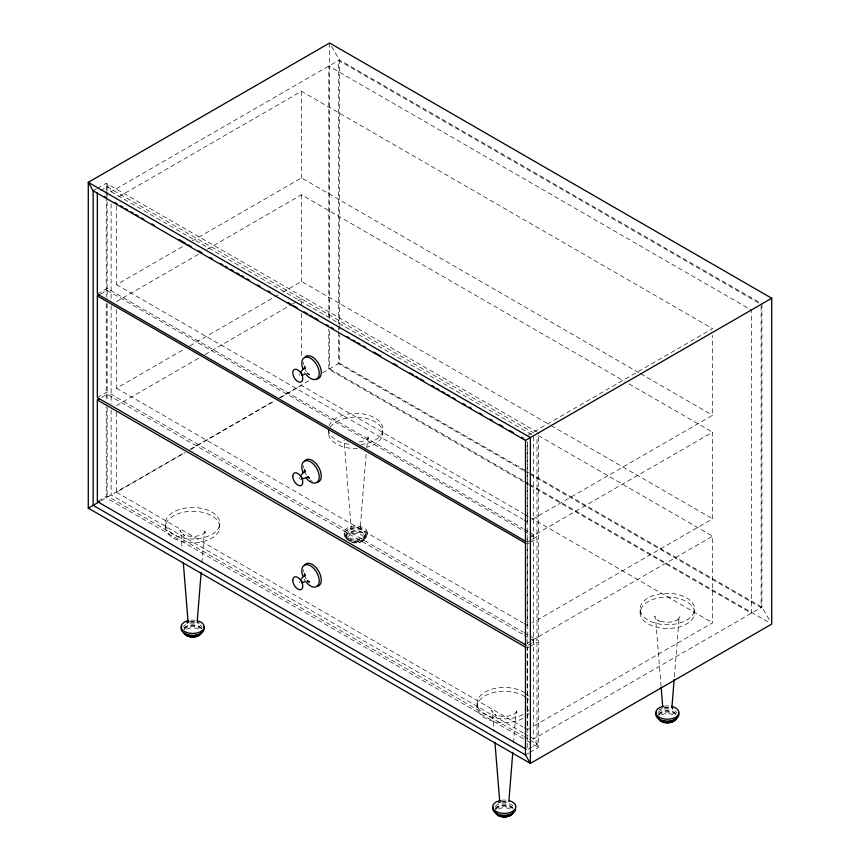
<?xml version="1.0" encoding="UTF-8"?>
<svg xmlns="http://www.w3.org/2000/svg" width="860" height="860" viewBox="0 0 860 860"><rect width="100%" height="100%" fill="white"/><g stroke="black" fill="none" stroke-linecap="round" stroke-linejoin="round"><path stroke-width="0.64" stroke-dasharray="4.3 3.22" d="M201.896 562.988L204.25 533.705L205.174 530.964L203.282 533.802L205.4 532.534C199.004 537.231 190.275 537.414 183.062 534.576L184.653 535.511L181.331 533.146L179.966 530.201L180.89 532.996L182.083 547.712M366.145 454.198L360.265 527.406L360.157 526.309L361.06 528.986L360.007 527.803L361.974 528.954L356.126 527.234L349.998 528.588L351.794 527.556L350.536 528.674L351.396 526.04L351.095 527.137L344.065 440.191M366.683 447.544L368.241 436.815L366.349 439.664L368.467 438.385L363.995 440.976L359.265 442.019M513.56 742.922L515.914 713.639L516.828 710.897L514.936 713.736L517.053 712.467C510.657 717.165 501.928 717.347 494.715 714.509L496.306 715.445L492.984 713.08L491.619 710.134L492.543 712.929L494.059 731.656M674.38 676.723L678.981 619.49L679.894 616.749L678.003 619.598L680.131 618.318C673.724 623.016 664.995 623.199 657.782 620.361L659.373 621.296L656.062 618.931L654.686 615.986L655.621 618.781L661.028 685.667M362.512 540.843L363.447 540.284M93.17 190.812L96.427 188.921M97.524 188.297L106.231 183.266L537.392 432.204M100.598 190.533L107.124 186.77L533.759 432.913M106.231 189.963L106.231 183.266L111.123 191.748L339.399 59.942L759.616 302.559M118.82 196.725L301.484 91.257L712.617 328.627L527.621 435.429M97.341 294.034L107.124 288.39L523.052 528.524M116.498 206.056L116.498 284.703L183.975 245.745M192.124 241.036L301.484 177.902L639.442 373.014M100.598 294.077L107.124 290.315L523.052 530.448M116.498 301.602L199.101 253.915M207.249 249.206L301.484 194.801L624.349 381.206M97.341 397.578L107.124 391.934L523.052 632.068M116.498 309.6L116.498 388.236L185.136 348.612M189.791 345.924L273.566 297.56M274.727 296.883L278.221 294.873M282.875 292.185L301.484 281.435L550.024 424.926M101.684 397.46L107.124 394.321L523.052 634.454M116.498 405.619L200.262 357.255M204.916 354.567L291.013 304.859M292.174 304.182L296.829 301.494M298.001 300.828L301.484 298.807L301.484 305.472M98.427 500.961L107.124 495.94L523.052 736.074M100.781 500.928L184.577 452.564M189.856 449.511L274.383 400.706M279.016 398.04L309.89 380.217M322.65 372.842L339.399 363.167L339.399 334.991M116.498 412.284L116.498 492.253L185.136 452.618M190.963 449.264L274.727 400.9M280.543 397.535L301.484 385.452L523.31 513.517M524.138 520.053L527.621 522.063L531.115 520.042M532.275 519.375L712.617 415.262L712.617 335.292M529.953 537.618L712.617 432.161L712.617 518.795L532.275 622.919M531.566 539.714L527.212 542.219L527.212 441.943M532.652 539.08L536.995 536.575L536.995 436.289M529.384 542.886L527.212 544.144L527.212 645.763L531.566 643.248M530.469 542.262L536.995 538.5L536.995 640.12L532.652 642.624M524.138 623.586L527.621 625.596L531.115 623.586M531.115 640.958L527.621 642.979L527.621 729.613L524.138 727.603M532.275 640.291L712.617 536.178L712.617 622.812L532.275 726.926M529.384 646.903L527.212 648.15L527.212 749.769L531.566 747.265M530.469 646.268L536.995 642.506L536.995 744.126L532.652 746.63M527.621 729.613L531.115 727.592M525.492 754.929L528.76 753.048M529.846 752.414L538.553 747.394L538.553 432.87M189.748 621.683L195.22 621.716M664.468 707.468L669.951 707.5M501.401 801.617L506.873 801.649M758.799 303.032L338.582 60.415L338.582 324.736M640.603 373.691L712.617 415.262M628.993 383.882L712.617 432.161M551.185 425.592L712.617 518.795M538.403 435.601L712.617 536.178M111.123 191.748L532.501 435.02M339.399 363.167L528.61 472.409M529.771 473.086L761.938 607.128L769.764 620.683M523.159 470.205L338.582 363.64L338.582 331.444M524.321 470.871L528.964 473.548M530.125 474.225L761.121 607.59L761.121 304.365M528.567 483.685L329.616 368.822L329.616 329.939M529.728 484.363L769.399 622.737M523.815 481.879L328.8 369.295L328.8 329.036M524.976 482.557L528.459 484.567M529.62 485.233L751.339 613.245L751.339 310.019L328.8 66.07L328.8 319.651M524.471 514.183L529.115 516.871M530.276 517.537L712.617 622.812M116.498 284.703L522.977 519.375M524.213 529.201L528.868 531.878M530.029 532.555L536.995 536.575M524.213 531.115L528.868 533.802M530.029 534.468L536.995 538.5M116.498 388.236L522.977 622.919M524.213 632.734L528.868 635.422M530.029 636.088L536.995 640.12M524.213 635.132L528.868 637.808M530.029 638.486L536.995 642.506M116.498 492.253L522.977 726.926M523.213 732.892L111.123 494.962L111.123 409.102M524.374 733.558L529.018 736.235M530.179 736.913L533.662 738.923L538.553 747.394L524.611 739.342M524.213 736.751L528.868 739.428M530.029 740.105L536.995 744.126M523.45 738.665L106.231 497.789L106.231 406.78M331.573 46.386L339.399 59.942L339.399 324.263M305.149 369.37L306.343 371.434M305.149 472.914L306.343 474.978M305.149 576.92L306.343 578.984M761.938 303.902L761.938 607.128L533.662 738.923L533.662 435.697M694.235 611.471A27.208 15.706 0 0 1 650.235 621.221A27.208 15.706 0 0 1 657.61 594.346A27.208 15.706 0 0 1 694.235 611.471L694.235 615.233A27.208 15.706 0 0 1 650.235 624.983A27.208 15.706 0 0 1 657.61 598.108A27.208 15.706 0 0 1 694.235 615.233M640.184 609.837L640.184 613.599M527.621 442.094L527.621 522.063M527.621 538.962L527.621 625.596M477.117 703.985L477.117 707.748M382.582 431.537L382.582 435.3M367.091 533.684A11.535 6.654 0 0 1 348.45 537.812A11.535 6.654 0 0 1 351.579 526.428A11.535 6.654 0 0 1 367.091 533.684L367.091 535.565A11.535 6.654 0 0 1 348.45 539.704A11.535 6.654 0 0 1 351.579 528.309A11.535 6.654 0 0 1 367.091 535.565M365.382 535.414A9.804 5.654 0 0 1 349.536 538.919A9.804 5.654 0 0 1 352.191 529.244A9.804 5.654 0 0 1 365.382 535.414L365.382 537.296A9.804 5.654 0 0 1 349.536 540.811A9.804 5.654 0 0 1 352.191 531.125A9.804 5.654 0 0 1 365.382 537.296M364.812 537.242A9.223 5.321 0 0 1 349.902 540.553A9.223 5.321 0 0 1 352.396 531.437A9.223 5.321 0 0 1 364.812 537.242L364.812 538.22M346.494 536.683L346.494 537.672M345.913 534.823L345.913 536.704M344.193 532.996L344.193 534.877M339.399 325.607L339.399 329.627M338.582 326.069L338.582 330.1M329.616 43L329.616 319.21M328.531 431.161L328.531 433.666M301.484 91.257L301.484 177.902M301.484 194.801L301.484 281.435M301.484 313.47L301.484 357.459M219.515 525.686A27.208 15.706 0 0 1 175.515 535.436A27.208 15.706 0 0 1 182.89 508.561A27.208 15.706 0 0 1 219.515 525.686L219.515 529.448A27.208 15.706 0 0 1 175.515 539.198A27.208 15.706 0 0 1 182.89 512.323A27.208 15.706 0 0 1 219.515 529.448M165.464 524.052L165.464 527.814M111.123 203.82L111.123 300.419M111.123 305.784L111.123 403.727M107.124 186.77L107.124 190.78M107.124 192.113L107.124 196.134M107.124 201.476L107.124 288.39M107.124 290.315L107.124 298.334M107.124 303.677L107.124 391.934M107.124 394.321L107.124 401.007M107.124 407.694L107.124 495.94M106.231 191.296L106.231 195.317M106.231 196.65L106.231 297.033M106.231 303.72L106.231 400.094M184.061 627.821A9.804 5.654 0 0 1 193.833 624.941A9.804 5.654 0 0 1 202.1 629.09M183.492 626.65A9.804 5.654 0 0 1 185.706 624.672M190.092 623.21A9.804 5.654 0 0 1 197.09 623.629M200.251 625.112A9.804 5.654 0 0 1 202.1 627.209M658.212 714.316A9.804 5.654 0 0 1 667.876 710.693A9.804 5.654 0 0 1 676.831 714.875M658.212 712.435A9.804 5.654 0 0 1 671.811 709.414M674.982 710.897A9.804 5.654 0 0 1 676.831 712.994M495.145 808.464A9.804 5.654 0 0 1 504.809 804.842A9.804 5.654 0 0 1 513.764 809.024M495.145 806.572A9.804 5.654 0 0 1 500.778 803.326M501.745 803.143A9.804 5.654 0 0 1 513.764 807.142M186.9 629.122A8.116 4.687 0 0 1 198.95 629.488M184.029 628.649A9.223 5.321 0 0 1 193.124 625.241A9.223 5.321 0 0 1 201.552 629.176M184.029 629.628A9.223 5.321 0 0 1 199.81 628.187M498.553 809.056A8.116 4.687 0 0 1 510.603 809.421M495.683 808.583A9.223 5.321 0 0 1 504.777 805.175A9.223 5.321 0 0 1 513.205 809.109M495.683 809.561A9.223 5.321 0 0 1 511.463 808.12M347.601 538.532A8.116 4.687 0 0 1 357.255 533.694A8.116 4.687 0 0 1 363.06 540.274A8.116 4.687 0 0 1 350.6 541.929M347.483 539.811A9.223 5.321 0 0 1 354.9 532.082A9.223 5.321 0 0 1 364.533 538.94A9.223 5.321 0 0 1 349.902 541.531M661.62 714.907A8.116 4.687 0 0 1 673.67 715.273M658.749 714.434A9.223 5.321 0 0 1 667.844 711.026A9.223 5.321 0 0 1 676.272 714.961M658.749 715.413A9.223 5.321 0 0 1 674.53 713.972M190.834 620.211A11.535 6.654 0 0 1 197.875 620.855M190.834 622.103A11.535 6.654 0 0 1 195.618 622.242M501.294 800.294A11.535 6.654 0 0 1 509.529 800.789M502.487 802.025A11.535 6.654 0 0 1 508.443 802.391M528.943 709.812A27.208 15.706 0 0 1 527.115 711.714M522.944 714.606A27.208 15.706 0 0 1 484.019 713.639A27.208 15.706 0 0 1 486.652 691.203A27.208 15.706 0 0 1 525.438 693.267M526.567 694.138A27.208 15.706 0 0 1 528.545 696.03M528.943 713.574A27.208 15.706 0 0 1 527.115 715.477M522.944 718.369A27.208 15.706 0 0 1 484.019 717.401A27.208 15.706 0 0 1 486.652 694.966A27.208 15.706 0 0 1 525.438 697.041M526.567 697.901A27.208 15.706 0 0 1 528.545 699.793M664.361 706.146A11.535 6.654 0 0 1 671.509 706.361M659.212 709.747A11.535 6.654 0 0 1 662.135 708.522M664.361 708.027A11.535 6.654 0 0 1 667.962 707.812M329.036 425.969A27.208 15.706 0 0 1 357.9 413.423A27.208 15.706 0 0 1 382.894 428.484A27.208 15.706 0 0 1 359.964 444.598M348.665 444.254A27.208 15.706 0 0 1 328.531 429.903M330.304 427.216A27.208 15.706 0 0 1 374.25 421.346A27.208 15.706 0 0 1 367.231 447.082M357.481 448.522A27.208 15.706 0 0 1 329.584 428.441M306.171 582.08A12.309 7.106 60 0 1 304.042 578.866M303.462 571.932A12.739 7.353 60 0 1 303.268 569.675M312.277 481.256A12.739 7.353 60 0 1 310.417 479.955M303.462 467.926A12.739 7.353 60 0 1 303.268 465.658M301.333 479.719A2.268 1.311 60 0 1 300.527 479.504M299.721 478.784A2.268 1.311 60 0 1 299.14 477.773M299.721 582.8A2.268 1.311 60 0 1 299.14 581.779M306.171 374.53A12.309 7.106 60 0 1 304.698 372.455M303.462 364.382A12.739 7.353 60 0 1 303.268 362.125M299.721 375.25A2.268 1.311 60 0 1 299.14 374.229"/><path stroke-width="1.29" d="M197.198 621.554L201.154 572.308M508.851 801.488L512.807 752.242M674.165 679.389L671.918 707.339L671.821 706.243L672.713 708.919M187.469 622.823L188.716 621.705L186.932 622.737L188.802 622.038M300.29 372.122A7.095 4.096 60 0 1 300.29 382.162A7.095 4.096 60 0 1 292.755 372.799A7.095 4.096 60 0 1 300.29 372.122L304.967 367.489L304.623 368.768L304.494 366.166L304.935 368.306M301.108 475.032L304.967 471.022L304.623 472.312L304.494 469.71L304.935 471.839M301.108 579.038L304.967 575.039L304.623 576.318L304.494 573.717L304.935 575.856M88.279 508.163L88.279 182.341L329.616 43L771.721 298.248L771.721 624.08L530.384 763.411L88.279 508.163L99.695 501.563M526.051 645.097L97.341 397.578L97.341 295.958L99.513 294.7M526.051 749.103L97.341 501.584L97.341 399.964L99.513 398.717M525.492 440.406L525.492 754.929L530.384 763.411L530.384 437.589L88.279 182.341L93.17 190.812L525.492 440.406L771.721 298.248M302.15 375.347L304.945 374.035M302.15 478.891L308.482 477.117L307.192 476.773L309.385 478.181L307.751 476.73M302.15 582.897L304.945 581.586M498.585 802.67L500.466 801.971M197.176 622.285L198.907 623.102M104.307 196.446L106.629 197.789M114.767 202.476L117.089 203.82M120.572 205.83L122.905 207.174M125.227 208.518L127.549 209.861M131.032 211.872L133.354 213.215M135.676 214.559L138.008 215.892M141.492 217.913L143.814 219.246M151.94 223.944L154.273 225.288M178.665 239.37L185.642 243.401M187.964 244.734L191.447 246.755M198.424 250.776L201.906 252.786M210.033 257.484L212.355 258.828M220.493 263.525L222.815 264.858M225.137 266.202L227.459 267.546M230.953 269.556L233.275 270.9M236.758 272.91L239.08 274.254M241.402 275.598L243.724 276.931M247.218 278.952L249.54 280.285M257.667 284.983L260 286.326M268.126 291.024L270.449 292.368M287.874 302.43L291.368 304.44M293.69 305.784L297.173 307.794M304.139 311.815L307.633 313.825M309.955 315.168L312.277 316.512M314.599 317.856L318.082 319.866M326.219 324.564L328.541 325.897M330.863 327.241L333.185 328.584M347.128 336.636L349.45 337.98M352.944 339.99L355.266 341.334M357.588 342.667L359.91 344.011M363.393 346.021L365.715 347.365M373.853 352.062L380.819 356.083M393.6 363.468L397.094 365.478M409.865 372.853L413.359 374.863M415.681 376.207L418.003 377.551M420.325 378.894L423.808 380.905M431.946 385.602L434.268 386.946M436.59 388.279L438.912 389.623M442.406 391.633L444.727 392.977M447.05 394.321L449.371 395.664M452.854 397.675L455.176 399.019M463.314 403.716L465.636 405.049M469.119 407.07L471.441 408.403M479.579 413.101L481.901 414.445M490.039 419.142L492.361 420.475M499.327 424.507L502.81 426.517M509.786 430.537L513.269 432.558M521.407 437.245L523.729 438.589M526.051 541.553L97.341 294.034L97.341 192.414M97.341 295.958L526.051 543.477M97.341 399.964L526.051 647.483M525.492 754.929L93.17 505.336L93.17 190.812M307.192 373.229L309.385 374.637M307.192 580.779L309.385 582.188L307.751 580.747M661.136 687L662.759 707.07M494.93 742.363L499.692 801.208M183.277 562.429L188.028 621.275M202.315 631.444A9.804 5.654 0 0 1 194.166 636.142A9.804 5.654 0 0 1 183.9 633.121M677.046 717.229A9.804 5.654 0 0 1 668.897 721.927A9.804 5.654 0 0 1 658.631 718.906M512.517 813.571A9.804 5.654 0 0 1 495.564 813.055M200.659 633.175A8.116 4.687 0 0 1 193.908 637.067A8.116 4.687 0 0 1 185.405 634.562M201.745 632.369A9.223 5.321 0 0 1 194.08 636.798A9.223 5.321 0 0 1 184.416 633.949M197.66 635.024A9.223 5.321 0 0 1 195.327 635.647M190.253 635.701A9.223 5.321 0 0 1 187.878 635.121M186.835 634.691A9.223 5.321 0 0 1 185.072 633.605M511.098 814.925A8.116 4.687 0 0 1 497.058 814.495M513.409 812.302A9.223 5.321 0 0 1 503.81 816.785A9.223 5.321 0 0 1 495.081 811.743M512.033 813.388A9.223 5.321 0 0 1 506.981 815.581M498.488 814.624A9.223 5.321 0 0 1 496.069 812.904M675.38 718.96A8.116 4.687 0 0 1 668.629 722.851A8.116 4.687 0 0 1 660.125 720.357M676.476 718.154A9.223 5.321 0 0 1 666.876 722.636A9.223 5.321 0 0 1 658.147 717.595M675.1 719.239A9.223 5.321 0 0 1 672.391 720.809M671.273 721.164A9.223 5.321 0 0 1 661.555 720.476M660.62 719.981A9.223 5.321 0 0 1 659.147 718.756M197.875 620.855A11.535 6.654 0 0 1 201.337 631.154A11.535 6.654 0 0 1 183.191 630.606A11.535 6.654 0 0 1 188.501 620.576M203.777 626.951A11.535 6.654 0 0 1 192.038 635.325A11.535 6.654 0 0 1 181.869 626.284M509.529 800.789A11.535 6.654 0 0 1 513.001 811.087A11.535 6.654 0 0 1 494.844 810.539A11.535 6.654 0 0 1 500.165 800.509M515.678 809.647A11.535 6.654 0 0 1 502.089 815.14A11.535 6.654 0 0 1 493.06 807.099M672.595 706.64A11.535 6.654 0 0 1 676.067 716.939A11.535 6.654 0 0 1 657.921 716.391A11.535 6.654 0 0 1 663.232 706.361M678.497 712.736A11.535 6.654 0 0 1 666.758 721.11A11.535 6.654 0 0 1 656.599 712.069M302.978 576.566A12.309 7.106 60 0 1 309.009 565.117A12.309 7.106 60 0 1 319.092 582.586A12.309 7.106 60 0 1 306.171 582.08M304.483 565.17A12.739 7.353 60 0 1 318.641 571.191A12.739 7.353 60 0 1 316.781 586.477M302.978 472.548A12.309 7.106 60 0 1 309.009 461.111A12.309 7.106 60 0 1 319.092 478.568A12.309 7.106 60 0 1 306.171 478.063M304.483 461.164A12.739 7.353 60 0 1 318.641 467.184A12.739 7.353 60 0 1 316.781 482.46M301.333 476.504A2.268 1.311 60 0 1 301.925 477.515M301.333 580.511A2.268 1.311 60 0 1 301.925 581.532M302.978 369.004A12.309 7.106 60 0 1 309.009 357.566A12.309 7.106 60 0 1 319.092 375.024A12.309 7.106 60 0 1 306.171 374.53M304.483 357.62A12.739 7.353 60 0 1 318.641 363.64A12.739 7.353 60 0 1 316.781 378.927M300.527 372.251A2.268 1.311 60 0 1 301.925 373.982M292.755 580.35A7.095 4.096 60 0 0 300.29 589.713A7.095 4.096 60 0 0 300.29 579.672A7.095 4.096 60 0 0 292.755 580.35M292.755 476.332A7.095 4.096 60 0 0 300.29 485.706A7.095 4.096 60 0 0 300.29 475.666A7.095 4.096 60 0 0 292.755 476.332"/></g></svg>
